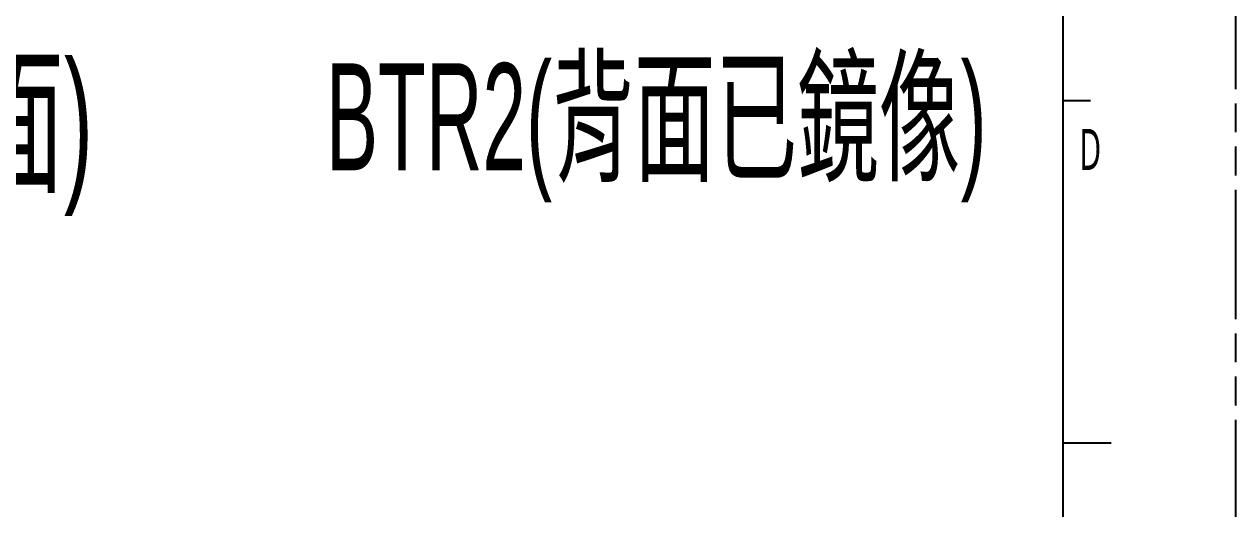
# Model space of a CAD drawing. Header units: millimetres. Extents: x -28 to 350, y 32 to 299.
# Drawn here: x 268.5 to 350.1, y 96.7 to 129.3 of the extents above; entities that cross this region are included whole.
import ezdxf

# ---------------------------------------------------------------- set-up
doc = ezdxf.new("R2010")
doc.units = ezdxf.units.MM
doc.header["$LTSCALE"] = 19.36
doc.linetypes.add('PHANTOM', pattern=[0.8, 0.45, -0.05, 0.1, -0.05, 0.1, -0.05])
doc.layers.get('0').update_dxf_attribs({"linetype": 'CONTINUOUS'})
doc.layers.add('0PAPERF', color=2, linetype='PHANTOM', plot=False)
doc.layers.add('備註', color=1, linetype='CONTINUOUS', lineweight=20)
doc.layers.add('鵬鼎', color=5, linetype='CONTINUOUS')
doc.styles.get("Standard").update_dxf_attribs({"font": 'simplex.shx', "width": 0.56})

msp = doc.modelspace()

# ---------------------------------------------------------------- linework, layer by layer
for p, q in [((338.495, 39.398), (338.495, 285.465)), ((338.495, 124.185), (340.339, 124.185)), ((338.495, 101.145), (341.721, 101.145))]:
    msp.add_line(p, q)
at = {"layer": '0PAPERF'}
msp.add_line((350.11, 32.025), (350.11, 299.295), dxfattribs=at)

# ---------------------------------------------------------------- texts
at = {"layer": '備註', "linetype": 'Continuous', "attachment_point": 1}
for s, insert, char_height, width in [('{\\fPMingLiU-ExtB|b0|i0|c136|p0;TTR1(\\f新細明體|b0|i0|c136|p18;正面\\fPMingLiU-ExtB|b0|i0|c136|p0;)}', (242.396, 126.823), 8, 33.5394), ('{\\fPMingLiU|b0|i0|c136|p0;BTR2(背面已鏡像)}', (288.848, 126.688), 7.2, 49.64699)]:
    msp.add_mtext(s, dxfattribs=dict(at, insert=insert, char_height=char_height, width=width))
at = {"layer": '鵬鼎', "insert": (339.578, 122.268), "char_height": 2.7648, "width": 5.21508, "attachment_point": 1}
msp.add_mtext('{\\fMicrosoft JhengHei|b0|i0|c136|p0;\\C0;D}', dxfattribs=at)

doc.saveas('drawing.dxf')
